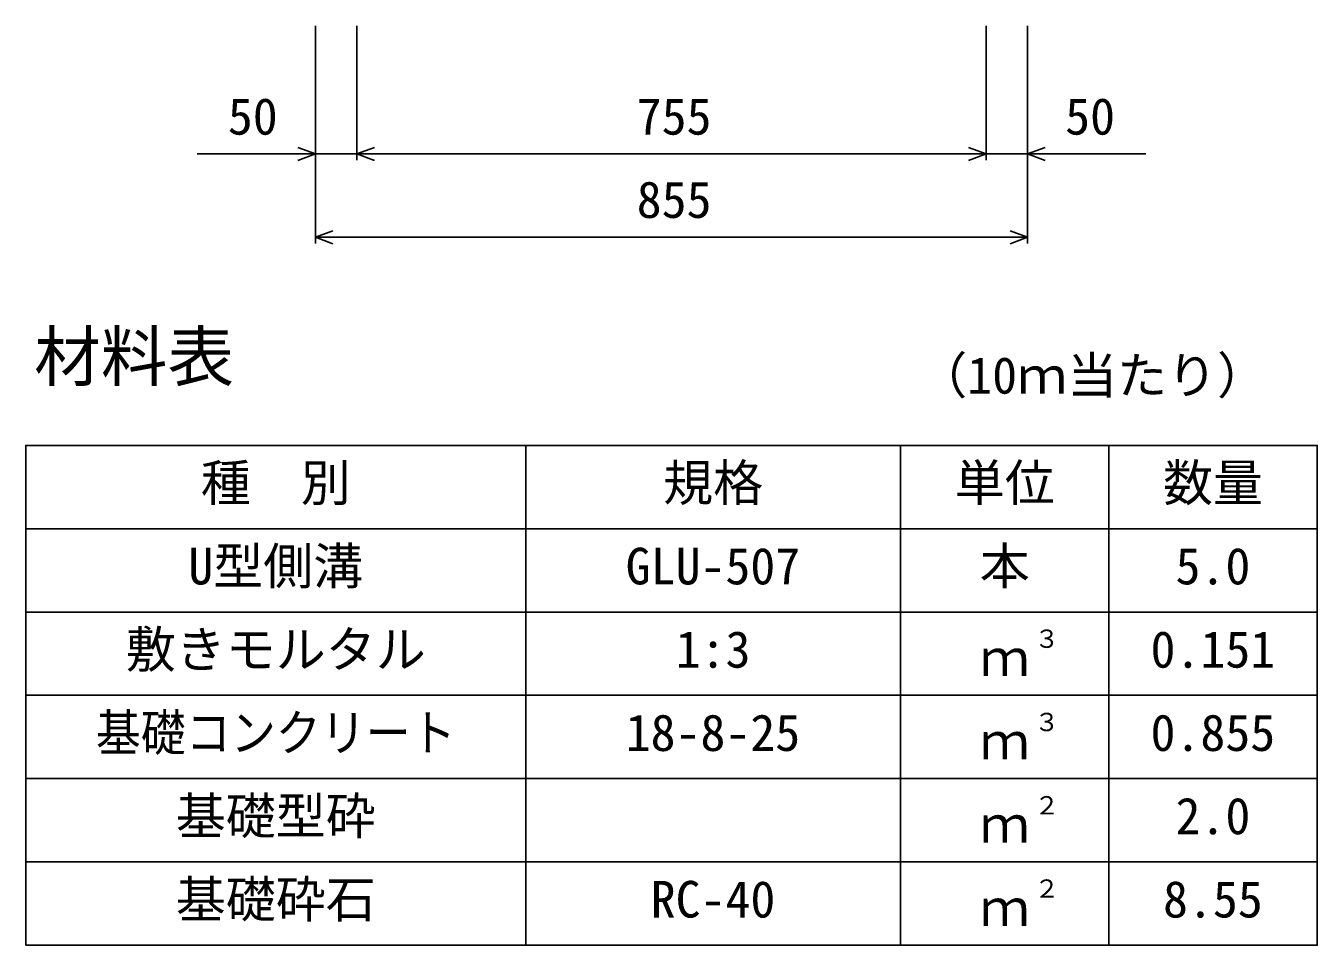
# Model space of a CAD drawing. Units: millimetres, scale not verified. Extents: x -25200 to 25200, y -8910 to 8910.
# Drawn here: x 2431 to 3981, y -4499 to -3395 of the extents above; entities that cross this region are included whole.
import ezdxf
from ezdxf.enums import TextEntityAlignment as Align

# ---------------------------------------------------------------- set-up
doc = ezdxf.new("R2010")
doc.units = ezdxf.units.MM
doc.header["$LTSCALE"] = 30
for name, color, linetype, lineweight in [('0-0_DIM', 7, 'Continuous', 25), ('0-3_HYO', 3, 'Continuous', 25), ('0-4_HYO2', 4, 'Continuous', 25), ('0-7_TXT', 7, 'Continuous', 25)]:
    doc.layers.add(name, color=color, linetype=linetype, lineweight=lineweight)
doc.styles.add('ＭＳ ゴシック', font='')
doc.styles.get('ＭＳ ゴシック').set_extended_font_data('MS Gothic')

msp = doc.modelspace()

# ---------------------------------------------------------------- linework, layer by layer
at = {"layer": '0-0_DIM'}
for p, q in [((2778.6, -3656.32), (2778.6, -3394.95)), ((2828.6, -3556.32), (2828.6, -3394.95)), ((3583.6, -3556.32), (3583.6, -3394.95)), ((3633.6, -3656.32), (3633.6, -3394.95)), ((2778.6, -3548.82), (2636.8, -3548.82)), ((2778.6, -3548.82), (2828.6, -3548.82)), ((2828.6, -3548.82), (3583.6, -3548.82)), ((3633.6, -3548.82), (3583.6, -3548.82)), ((3633.6, -3548.82), (3775.39, -3548.82)), ((2778.6, -3648.82), (3633.6, -3648.82))]:
    msp.add_line(p, q, dxfattribs=at)
for points in [[(2757.45, -3541.12), (2778.6, -3548.82), (2757.45, -3556.52)], [(2849.74, -3556.52), (2828.6, -3548.82), (2849.74, -3541.12)], [(3562.45, -3541.12), (3583.6, -3548.82), (3562.45, -3556.52)], [(3654.74, -3541.12), (3633.6, -3548.82), (3654.74, -3556.52)], [(2799.74, -3656.52), (2778.6, -3648.82), (2799.74, -3641.12)], [(3612.45, -3641.12), (3633.6, -3648.82), (3612.45, -3656.52)]]:
    msp.add_lwpolyline(points, dxfattribs=at)
at = {"layer": '0-3_HYO'}
for p, q in [((3031.1, -3898.82), (3031.1, -4498.82)), ((3481.1, -3898.82), (3481.1, -4498.82)), ((3731.1, -3898.82), (3731.1, -4498.82)), ((2431.1, -3998.82), (3981.1, -3998.82))]:
    msp.add_line(p, q, dxfattribs=at)
msp.add_lwpolyline([(2431.1, -4498.82), (3981.1, -4498.82), (3981.1, -3898.82), (2431.1, -3898.82)], close=True, dxfattribs=at)
at = {"layer": '0-4_HYO2'}
for p, q in [((2431.1, -4098.82), (3981.1, -4098.82)), ((2431.1, -4198.82), (3981.1, -4198.82)), ((2431.1, -4298.82), (3981.1, -4298.82)), ((2431.1, -4398.82), (3981.1, -4398.82))]:
    msp.add_line(p, q, dxfattribs=at)

# ---------------------------------------------------------------- texts
at = {"layer": '0-0_DIM', "style": 'ＭＳ ゴシック'}
for s, p in [('50', (2673.6, -3538.82)), ('755', (3164.36, -3538.82)), ('50', (3678.6, -3538.82)), ('855', (3164.36, -3638.82))]:
    msp.add_text(s, height=43.99, dxfattribs=at).set_placement(p, align=Align.BOTTOM_LEFT)
at = {"layer": '0-7_TXT', "style": 'ＭＳ ゴシック'}
for s, height, p in [('材料表', 58.65, (2441.1, -3838.82)), ('（10ｍ当たり）', 43.99, (3501.09, -3849.82)), ('種\u3000別', 43.99, (2641.1, -3978.82)), ('規格', 43.99, (3196.1, -3978.82)), ('単位', 43.99, (3546.1, -3978.82)), ('数量', 43.99, (3796.1, -3978.82)), ('U型側溝', 43.99, (2626.1, -4078.82)), ('GLU-507', 43.99, (3151.1, -4078.82)), ('本', 43.99, (3576.1, -4078.82)), ('5.0', 43.99, (3811.1, -4078.82)), ('敷きモルタル', 43.99, (2551.1, -4178.82)), ('1:3', 43.99, (3211.1, -4178.82)), ('３', 21.99, (3641.64, -4148.45)), ('0.151', 43.99, (3781.1, -4178.82)), ('ｍ', 43.99, (3576.1, -4188.82)), ('18-8-25', 43.99, (3151.1, -4278.82)), ('３', 21.99, (3641.64, -4248.45)), ('0.855', 43.99, (3781.1, -4278.82)), ('ｍ', 43.99, (3576.1, -4288.82)), ('基礎型砕', 43.99, (2611.1, -4378.82)), ('２', 21.99, (3641.64, -4348.45)), ('2.0', 43.99, (3811.1, -4378.82)), ('ｍ', 43.99, (3576.1, -4388.82)), ('基礎砕石', 43.99, (2611.1, -4478.82)), ('RC-40', 43.99, (3181.1, -4478.82)), ('２', 21.99, (3641.64, -4448.45)), ('8.55', 43.99, (3796.1, -4478.82)), ('ｍ', 43.99, (3576.1, -4488.82))]:
    msp.add_text(s, height=height, dxfattribs=at).set_placement(p, align=Align.BOTTOM_LEFT)
at = {"layer": '0-7_TXT', "style": 'ＭＳ ゴシック', "width": 0.9}
msp.add_text('基礎コンクリート', height=43.99, dxfattribs=at).set_placement((2515.1, -4278.82), align=Align.BOTTOM_LEFT)

doc.saveas('drawing.dxf')
